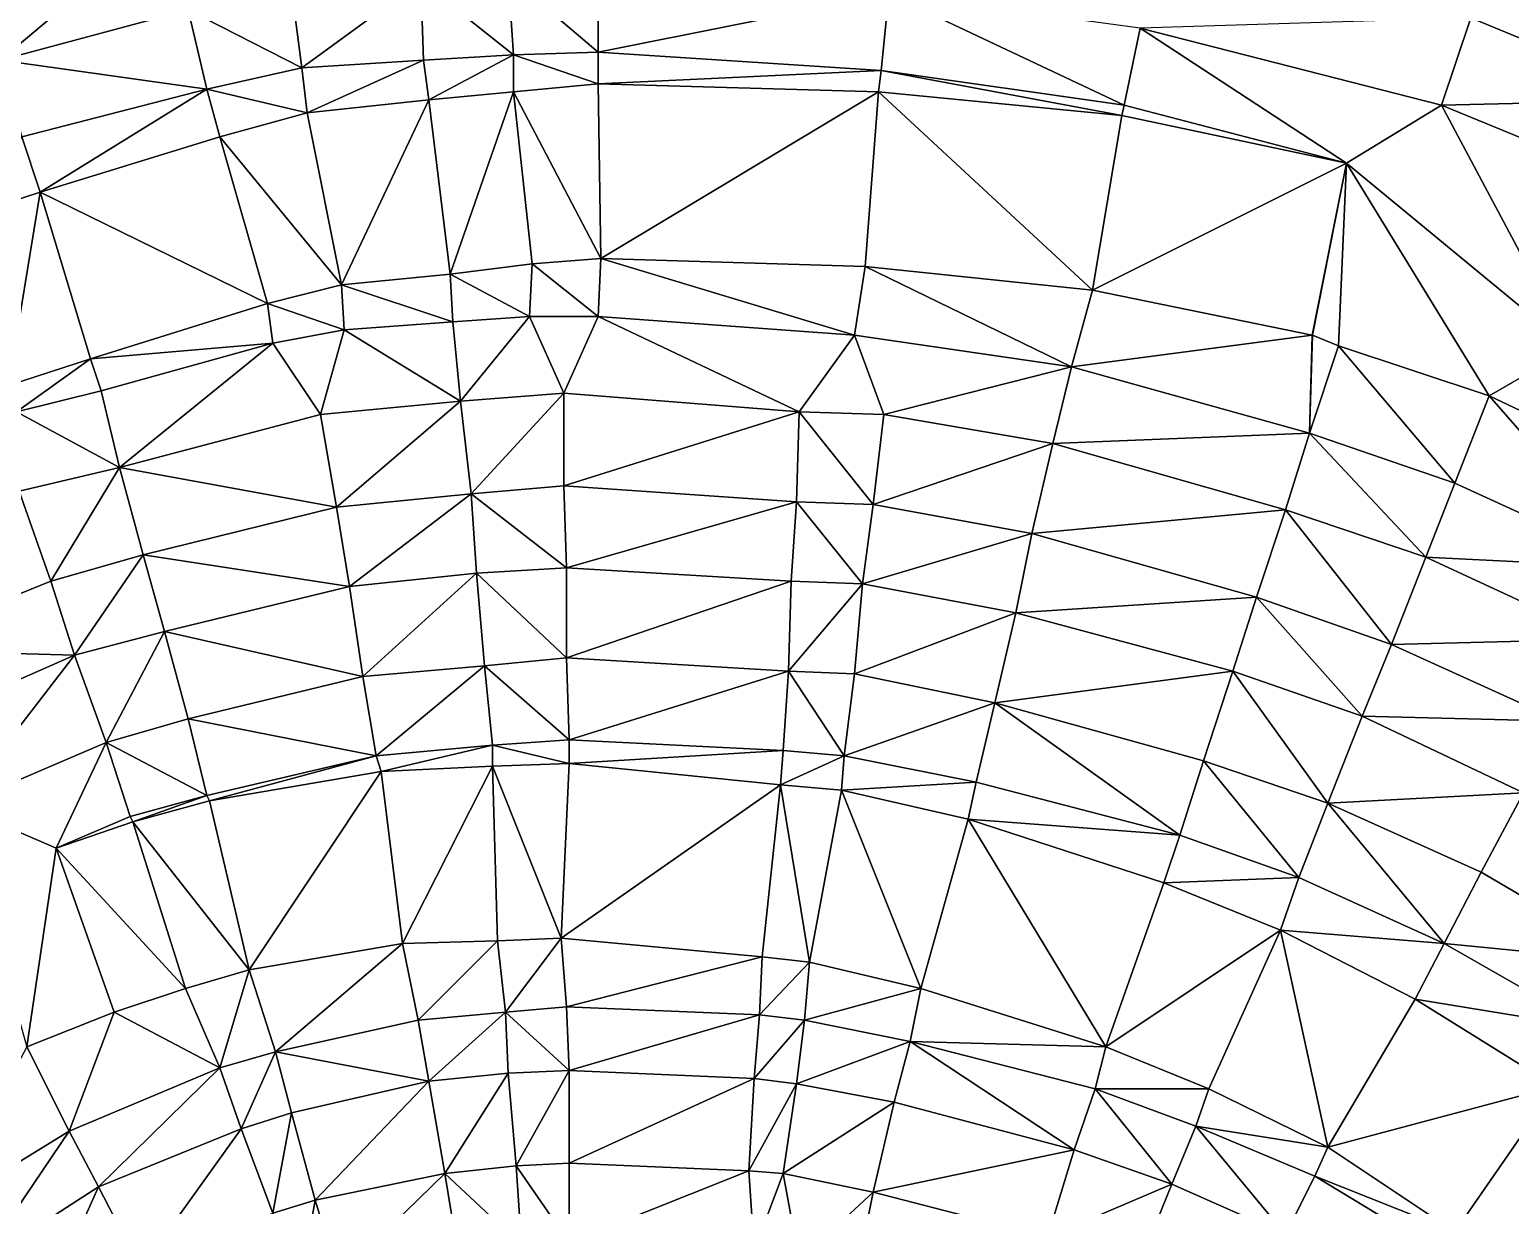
# Model space of a CAD drawing. Header units: millimetres. Extents: x 279405 to 280904, y 534349 to 535918.
# Drawn here: x 280071 to 280351, y 535338 to 535560.3 of the extents above; entities that cross this region are included whole.
import ezdxf

# ---------------------------------------------------------------- set-up
doc = ezdxf.new("R2010")
doc.units = ezdxf.units.MM
doc.layers.add('Карьер_конец_отработки', color=1, linetype='Continuous')

msp = doc.modelspace()

# ---------------------------------------------------------------- linework, layer by layer
at = {"layer": 'Карьер_конец_отработки', "color": 21, "true_color": 0xff914f}
for points in [[(280065.499989, 535554.500004, -110.000002), (280096.999989, 535581.000004, -80.000002), (280060.999989, 535571.000004, -80.000002), (280065.499989, 535554.500004, -110.000002)], [(280100.999989, 535564.000004, -110.000002), (280096.999989, 535581.000004, -80.000002), (280065.499989, 535554.500004, -110.000002), (280100.999989, 535564.000004, -110.000002)], [(280162.499989, 535555.500004, -110.000002), (280161.499989, 535570.500004, -110.000002), (280144.999989, 535569.500004, -110.000002), (280162.499989, 535555.500004, -110.000002)], [(280178.499989, 535556.000004, -110.000002), (280178.499989, 535571.500004, -110.000002), (280161.499989, 535570.500004, -110.000002), (280178.499989, 535556.000004, -110.000002)], [(280162.499989, 535555.500004, -110.000002), (280178.499989, 535556.000004, -110.000002), (280161.499989, 535570.500004, -110.000002), (280162.499989, 535555.500004, -110.000002)], [(280178.499989, 535556.000004, -110.000002), (280233.499989, 535567.000004, -110.000002), (280178.499989, 535571.500004, -110.000002), (280178.499989, 535556.000004, -110.000002)], [(280122.499989, 535553.000004, -110.000002), (280120.499989, 535568.000004, -110.000002), (280100.999989, 535564.000004, -110.000002), (280122.499989, 535553.000004, -110.000002)], [(280122.499989, 535553.000004, -110.000002), (280144.999989, 535569.500004, -110.000002), (280120.499989, 535568.000004, -110.000002), (280122.499989, 535553.000004, -110.000002)], [(280145.499989, 535554.500004, -110.000002), (280144.999989, 535569.500004, -110.000002), (280122.499989, 535553.000004, -110.000002), (280145.499989, 535554.500004, -110.000002)], [(280145.499989, 535554.500004, -110.000002), (280162.499989, 535555.500004, -110.000002), (280144.999989, 535569.500004, -110.000002), (280145.499989, 535554.500004, -110.000002)], [(280231.999989, 535552.500004, -110.000002), (280233.499989, 535567.000004, -110.000002), (280178.499989, 535556.000004, -110.000002), (280231.999989, 535552.500004, -110.000002)], [(280277.999989, 535546.000004, -110.000002), (280233.499989, 535567.000004, -110.000002), (280231.999989, 535552.500004, -110.000002), (280277.999989, 535546.000004, -110.000002)], [(280277.999989, 535546.000004, -110.000002), (280280.999989, 535560.500004, -110.000002), (280233.499989, 535567.000004, -110.000002), (280277.999989, 535546.000004, -110.000002)], [(280104.499989, 535549.000004, -110.000002), (280100.999989, 535564.000004, -110.000002), (280065.499989, 535554.500004, -110.000002), (280104.499989, 535549.000004, -110.000002)], [(280104.499989, 535549.000004, -110.000002), (280122.499989, 535553.000004, -110.000002), (280100.999989, 535564.000004, -110.000002), (280104.499989, 535549.000004, -110.000002)], [(280337.999989, 535546.000004, -110.000002), (280343.499989, 535562.500004, -80.000002), (280280.999989, 535560.500004, -110.000002), (280337.999989, 535546.000004, -110.000002)], [(280380.999989, 535547.000004, -80.000002), (280343.499989, 535562.500004, -80.000002), (280337.999989, 535546.000004, -110.000002), (280380.999989, 535547.000004, -80.000002)], [(280380.999989, 535547.000004, -80.000002), (280386.999989, 535561.000004, -80.000002), (280343.499989, 535562.500004, -80.000002), (280380.999989, 535547.000004, -80.000002)], [(280319.999989, 535535.000004, -110.000002), (280280.999989, 535560.500004, -110.000002), (280277.999989, 535546.000004, -110.000002), (280319.999989, 535535.000004, -110.000002)], [(280319.999989, 535535.000004, -110.000002), (280337.999989, 535546.000004, -110.000002), (280280.999989, 535560.500004, -110.000002), (280319.999989, 535535.000004, -110.000002)], [(280178.499989, 535550.000004, -121.319994), (280178.499989, 535556.000004, -110.000002), (280162.499989, 535555.500004, -110.000002), (280178.499989, 535550.000004, -121.319994)], [(280178.499989, 535550.000004, -121.319994), (280231.999989, 535552.500004, -110.000002), (280178.499989, 535556.000004, -110.000002), (280178.499989, 535550.000004, -121.319994)], [(280069.499989, 535540.000004, -110.000002), (280104.499989, 535549.000004, -110.000002), (280065.499989, 535554.500004, -110.000002), (280069.499989, 535540.000004, -110.000002)], [(280123.499989, 535544.500004, -125.410005), (280145.499989, 535554.500004, -110.000002), (280122.499989, 535553.000004, -110.000002), (280123.499989, 535544.500004, -125.410005)], [(280146.499989, 535547.000004, -123.640001), (280145.499989, 535554.500004, -110.000002), (280123.499989, 535544.500004, -125.410005), (280146.499989, 535547.000004, -123.640001)], [(280146.499989, 535547.000004, -123.640001), (280162.499989, 535555.500004, -110.000002), (280145.499989, 535554.500004, -110.000002), (280146.499989, 535547.000004, -123.640001)], [(280162.499989, 535548.500004, -122.399996), (280162.499989, 535555.500004, -110.000002), (280146.499989, 535547.000004, -123.640001), (280162.499989, 535548.500004, -122.399996)], [(280162.499989, 535548.500004, -122.399996), (280178.499989, 535550.000004, -121.319994), (280162.499989, 535555.500004, -110.000002), (280162.499989, 535548.500004, -122.399996)], [(280123.499989, 535544.500004, -125.410005), (280122.499989, 535553.000004, -110.000002), (280104.499989, 535549.000004, -110.000002), (280123.499989, 535544.500004, -125.410005)], [(280231.499989, 535548.500004, -117.140001), (280231.999989, 535552.500004, -110.000002), (280178.499989, 535550.000004, -121.319994), (280231.499989, 535548.500004, -117.140001)], [(280277.499989, 535544.000004, -113.630007), (280231.999989, 535552.500004, -110.000002), (280231.499989, 535548.500004, -117.140001), (280277.499989, 535544.000004, -113.630007)], [(280277.499989, 535544.000004, -113.630007), (280277.999989, 535546.000004, -110.000002), (280231.999989, 535552.500004, -110.000002), (280277.499989, 535544.000004, -113.630007)], [(280072.999989, 535529.500004, -129.470003), (280104.499989, 535549.000004, -110.000002), (280069.499989, 535540.000004, -110.000002), (280072.999989, 535529.500004, -129.470003)], [(280106.999989, 535540.000004, -126.569994), (280104.499989, 535549.000004, -110.000002), (280072.999989, 535529.500004, -129.470003), (280106.999989, 535540.000004, -126.569994)], [(280106.999989, 535540.000004, -126.569994), (280123.499989, 535544.500004, -125.410005), (280104.499989, 535549.000004, -110.000002), (280106.999989, 535540.000004, -126.569994)], [(280150.499989, 535514.000004, -123.640001), (280162.499989, 535548.500004, -122.399996), (280146.499989, 535547.000004, -123.640001), (280150.499989, 535514.000004, -123.640001)], [(280165.999989, 535516.000004, -122.399996), (280162.499989, 535548.500004, -122.399996), (280150.499989, 535514.000004, -123.640001), (280165.999989, 535516.000004, -122.399996)], [(280178.999989, 535517.000004, -121.319994), (280178.499989, 535550.000004, -121.319994), (280162.499989, 535548.500004, -122.399996), (280178.999989, 535517.000004, -121.319994)], [(280165.999989, 535516.000004, -122.399996), (280178.999989, 535517.000004, -121.319994), (280162.499989, 535548.500004, -122.399996), (280165.999989, 535516.000004, -122.399996)], [(280178.999989, 535517.000004, -121.319994), (280231.499989, 535548.500004, -117.140001), (280178.499989, 535550.000004, -121.319994), (280178.999989, 535517.000004, -121.319994)], [(280228.999989, 535515.500004, -117.140001), (280231.499989, 535548.500004, -117.140001), (280178.999989, 535517.000004, -121.319994), (280228.999989, 535515.500004, -117.140001)], [(280271.999989, 535511.000004, -113.630007), (280231.499989, 535548.500004, -117.140001), (280228.999989, 535515.500004, -117.140001), (280271.999989, 535511.000004, -113.630007)], [(280271.999989, 535511.000004, -113.630007), (280277.499989, 535544.000004, -113.630007), (280231.499989, 535548.500004, -117.140001), (280271.999989, 535511.000004, -113.630007)], [(280129.999989, 535512.000004, -125.410005), (280146.499989, 535547.000004, -123.640001), (280123.499989, 535544.500004, -125.410005), (280129.999989, 535512.000004, -125.410005)], [(280150.499989, 535514.000004, -123.640001), (280146.499989, 535547.000004, -123.640001), (280129.999989, 535512.000004, -125.410005), (280150.499989, 535514.000004, -123.640001)], [(280319.999989, 535535.000004, -110.000002), (280277.999989, 535546.000004, -110.000002), (280277.499989, 535544.000004, -113.630007), (280319.999989, 535535.000004, -110.000002)], [(280362.499989, 535500.000004, -110.000002), (280337.999989, 535546.000004, -110.000002), (280319.999989, 535535.000004, -110.000002), (280362.499989, 535500.000004, -110.000002)], [(280374.499989, 535531.000004, -110.000002), (280380.999989, 535547.000004, -80.000002), (280337.999989, 535546.000004, -110.000002), (280374.499989, 535531.000004, -110.000002)], [(280362.499989, 535500.000004, -110.000002), (280374.499989, 535531.000004, -110.000002), (280337.999989, 535546.000004, -110.000002), (280362.499989, 535500.000004, -110.000002)], [(280129.999989, 535512.000004, -125.410005), (280123.499989, 535544.500004, -125.410005), (280106.999989, 535540.000004, -126.569994), (280129.999989, 535512.000004, -125.410005)], [(280319.999989, 535535.000004, -110.000002), (280277.499989, 535544.000004, -113.630007), (280271.999989, 535511.000004, -113.630007), (280319.999989, 535535.000004, -110.000002)], [(280072.999989, 535529.500004, -129.470003), (280069.499989, 535540.000004, -110.000002), (280055.999989, 535524.000004, -130.899996), (280072.999989, 535529.500004, -129.470003)], [(280115.999989, 535508.500004, -126.569994), (280106.999989, 535540.000004, -126.569994), (280072.999989, 535529.500004, -129.470003), (280115.999989, 535508.500004, -126.569994)], [(280115.999989, 535508.500004, -126.569994), (280129.999989, 535512.000004, -125.410005), (280106.999989, 535540.000004, -126.569994), (280115.999989, 535508.500004, -126.569994)], [(280313.499989, 535502.500004, -110.000002), (280319.999989, 535535.000004, -110.000002), (280271.999989, 535511.000004, -113.630007), (280313.499989, 535502.500004, -110.000002)], [(280313.564259, 535502.474308, -110.000002), (280319.999989, 535535.000004, -110.000002), (280313.499989, 535502.500004, -110.000002), (280313.564259, 535502.474308, -110.000002)], [(280318.499989, 535500.500004, -110.000002), (280319.999989, 535535.000004, -110.000002), (280313.564259, 535502.474308, -110.000002), (280318.499989, 535500.500004, -110.000002)], [(280346.999989, 535491.000004, -110.000002), (280319.999989, 535535.000004, -110.000002), (280318.499989, 535500.500004, -110.000002), (280346.999989, 535491.000004, -110.000002)], [(280346.999989, 535491.000004, -110.000002), (280362.499989, 535500.000004, -110.000002), (280319.999989, 535535.000004, -110.000002), (280346.999989, 535491.000004, -110.000002)], [(280066.999989, 535493.000004, -130.899996), (280072.999989, 535529.500004, -129.470003), (280055.999989, 535524.000004, -130.899996), (280066.999989, 535493.000004, -130.899996)], [(280082.499989, 535498.000004, -129.470003), (280072.999989, 535529.500004, -129.470003), (280066.999989, 535493.000004, -130.899996), (280082.499989, 535498.000004, -129.470003)], [(280082.499989, 535498.000004, -129.470003), (280115.999989, 535508.500004, -126.569994), (280072.999989, 535529.500004, -129.470003), (280082.499989, 535498.000004, -129.470003)], [(280178.499989, 535506.000004, -140.000002), (280178.999989, 535517.000004, -121.319994), (280165.999989, 535516.000004, -122.399996), (280178.499989, 535506.000004, -140.000002)], [(280226.999989, 535502.500004, -140.000002), (280178.999989, 535517.000004, -121.319994), (280178.499989, 535506.000004, -140.000002), (280226.999989, 535502.500004, -140.000002)], [(280226.999989, 535502.500004, -140.000002), (280228.999989, 535515.500004, -117.140001), (280178.999989, 535517.000004, -121.319994), (280226.999989, 535502.500004, -140.000002)], [(280150.999989, 535505.000004, -140.000002), (280150.499989, 535514.000004, -123.640001), (280129.999989, 535512.000004, -125.410005), (280150.999989, 535505.000004, -140.000002)], [(280165.499989, 535506.000004, -140.000002), (280165.999989, 535516.000004, -122.399996), (280150.499989, 535514.000004, -123.640001), (280165.499989, 535506.000004, -140.000002)], [(280150.999989, 535505.000004, -140.000002), (280165.499989, 535506.000004, -140.000002), (280150.499989, 535514.000004, -123.640001), (280150.999989, 535505.000004, -140.000002)], [(280178.499989, 535506.000004, -140.000002), (280165.999989, 535516.000004, -122.399996), (280165.499989, 535506.000004, -140.000002), (280178.499989, 535506.000004, -140.000002)], [(280267.999989, 535496.500004, -140.000002), (280228.999989, 535515.500004, -117.140001), (280226.999989, 535502.500004, -140.000002), (280267.999989, 535496.500004, -140.000002)], [(280267.999989, 535496.500004, -140.000002), (280271.999989, 535511.000004, -113.630007), (280228.999989, 535515.500004, -117.140001), (280267.999989, 535496.500004, -140.000002)], [(280130.499989, 535503.500004, -140.000002), (280129.999989, 535512.000004, -125.410005), (280115.999989, 535508.500004, -126.569994), (280130.499989, 535503.500004, -140.000002)], [(280130.499989, 535503.500004, -140.000002), (280150.999989, 535505.000004, -140.000002), (280129.999989, 535512.000004, -125.410005), (280130.499989, 535503.500004, -140.000002)], [(280116.999989, 535501.000004, -140.000002), (280115.999989, 535508.500004, -126.569994), (280082.499989, 535498.000004, -129.470003), (280116.999989, 535501.000004, -140.000002)], [(280116.999989, 535501.000004, -140.000002), (280130.499989, 535503.500004, -140.000002), (280115.999989, 535508.500004, -126.569994), (280116.999989, 535501.000004, -140.000002)], [(280313.499989, 535502.500004, -110.000002), (280271.999989, 535511.000004, -113.630007), (280267.999989, 535496.500004, -140.000002), (280313.499989, 535502.500004, -110.000002)], [(280152.499989, 535490.000004, -140.000002), (280165.499989, 535506.000004, -140.000002), (280150.999989, 535505.000004, -140.000002), (280152.499989, 535490.000004, -140.000002)], [(280171.999989, 535491.500004, -140.000002), (280165.499989, 535506.000004, -140.000002), (280152.499989, 535490.000004, -140.000002), (280171.999989, 535491.500004, -140.000002)], [(280171.999989, 535491.500004, -140.000002), (280178.499989, 535506.000004, -140.000002), (280165.499989, 535506.000004, -140.000002), (280171.999989, 535491.500004, -140.000002)], [(280216.499989, 535488.000004, -140.000002), (280178.499989, 535506.000004, -140.000002), (280171.999989, 535491.500004, -140.000002), (280216.499989, 535488.000004, -140.000002)], [(280216.499989, 535488.000004, -140.000002), (280226.999989, 535502.500004, -140.000002), (280178.499989, 535506.000004, -140.000002), (280216.499989, 535488.000004, -140.000002)], [(280125.999989, 535487.500004, -140.000002), (280130.499989, 535503.500004, -140.000002), (280116.999989, 535501.000004, -140.000002), (280125.999989, 535487.500004, -140.000002)], [(280152.499989, 535490.000004, -140.000002), (280130.499989, 535503.500004, -140.000002), (280125.999989, 535487.500004, -140.000002), (280152.499989, 535490.000004, -140.000002)], [(280152.499989, 535490.000004, -140.000002), (280150.999989, 535505.000004, -140.000002), (280130.499989, 535503.500004, -140.000002), (280152.499989, 535490.000004, -140.000002)], [(280084.499989, 535492.000004, -140.000002), (280116.999989, 535501.000004, -140.000002), (280082.499989, 535498.000004, -129.470003), (280084.499989, 535492.000004, -140.000002)], [(280087.999989, 535477.500004, -140.000002), (280116.999989, 535501.000004, -140.000002), (280084.499989, 535492.000004, -140.000002), (280087.999989, 535477.500004, -140.000002)], [(280125.999989, 535487.500004, -140.000002), (280116.999989, 535501.000004, -140.000002), (280087.999989, 535477.500004, -140.000002), (280125.999989, 535487.500004, -140.000002)], [(280232.499989, 535487.500004, -140.000002), (280226.999989, 535502.500004, -140.000002), (280216.499989, 535488.000004, -140.000002), (280232.499989, 535487.500004, -140.000002)], [(280232.499989, 535487.500004, -140.000002), (280267.999989, 535496.500004, -140.000002), (280226.999989, 535502.500004, -140.000002), (280232.499989, 535487.500004, -140.000002)], [(280312.999989, 535484.000004, -140.000002), (280313.499989, 535502.500004, -110.000002), (280267.999989, 535496.500004, -140.000002), (280312.999989, 535484.000004, -140.000002)], [(280313.564259, 535502.474308, -110.000002), (280313.499989, 535502.500004, -110.000002), (280312.999989, 535484.000004, -140.000002), (280313.564259, 535502.474308, -110.000002)], [(280318.499989, 535500.500004, -110.000002), (280313.564259, 535502.474308, -110.000002), (280312.999989, 535484.000004, -140.000002), (280318.499989, 535500.500004, -110.000002)], [(280340.499989, 535474.500004, -140.000002), (280318.499989, 535500.500004, -110.000002), (280312.999989, 535484.000004, -140.000002), (280340.499989, 535474.500004, -140.000002)], [(280340.499989, 535474.500004, -140.000002), (280346.999989, 535491.000004, -110.000002), (280318.499989, 535500.500004, -110.000002), (280340.499989, 535474.500004, -140.000002)], [(280383.999989, 535473.500004, -110.000002), (280362.499989, 535500.000004, -110.000002), (280346.999989, 535491.000004, -110.000002), (280383.999989, 535473.500004, -110.000002)], [(280068.499989, 535488.000004, -140.000002), (280082.499989, 535498.000004, -129.470003), (280066.999989, 535493.000004, -130.899996), (280068.499989, 535488.000004, -140.000002)], [(280084.499989, 535492.000004, -140.000002), (280082.499989, 535498.000004, -129.470003), (280068.499989, 535488.000004, -140.000002), (280084.499989, 535492.000004, -140.000002)], [(280264.499989, 535482.000004, -140.000002), (280267.999989, 535496.500004, -140.000002), (280232.499989, 535487.500004, -140.000002), (280264.499989, 535482.000004, -140.000002)], [(280312.999989, 535484.000004, -140.000002), (280267.999989, 535496.500004, -140.000002), (280264.499989, 535482.000004, -140.000002), (280312.999989, 535484.000004, -140.000002)], [(280087.999989, 535477.500004, -140.000002), (280084.499989, 535492.000004, -140.000002), (280068.499989, 535488.000004, -140.000002), (280087.999989, 535477.500004, -140.000002)], [(280128.999989, 535470.000004, -169.999987), (280152.499989, 535490.000004, -140.000002), (280125.999989, 535487.500004, -140.000002), (280128.999989, 535470.000004, -169.999987)], [(280154.499989, 535472.500004, -169.999987), (280152.499989, 535490.000004, -140.000002), (280128.999989, 535470.000004, -169.999987), (280154.499989, 535472.500004, -169.999987)], [(280154.499989, 535472.500004, -169.999987), (280171.999989, 535491.500004, -140.000002), (280152.499989, 535490.000004, -140.000002), (280154.499989, 535472.500004, -169.999987)], [(280171.999989, 535474.000004, -169.999987), (280171.999989, 535491.500004, -140.000002), (280154.499989, 535472.500004, -169.999987), (280171.999989, 535474.000004, -169.999987)], [(280171.999989, 535474.000004, -169.999987), (280216.499989, 535488.000004, -140.000002), (280171.999989, 535491.500004, -140.000002), (280171.999989, 535474.000004, -169.999987)], [(280375.499989, 535458.500004, -140.000002), (280346.999989, 535491.000004, -110.000002), (280340.499989, 535474.500004, -140.000002), (280375.499989, 535458.500004, -140.000002)], [(280375.499989, 535458.500004, -140.000002), (280383.999989, 535473.500004, -110.000002), (280346.999989, 535491.000004, -110.000002), (280375.499989, 535458.500004, -140.000002)], [(280068.999989, 535473.000004, -140.000002), (280087.999989, 535477.500004, -140.000002), (280068.499989, 535488.000004, -140.000002), (280068.999989, 535473.000004, -140.000002)], [(280128.999989, 535470.000004, -169.999987), (280125.999989, 535487.500004, -140.000002), (280087.999989, 535477.500004, -140.000002), (280128.999989, 535470.000004, -169.999987)], [(280215.999989, 535471.000004, -169.999987), (280216.499989, 535488.000004, -140.000002), (280171.999989, 535474.000004, -169.999987), (280215.999989, 535471.000004, -169.999987)], [(280230.499989, 535470.500004, -169.999987), (280216.499989, 535488.000004, -140.000002), (280215.999989, 535471.000004, -169.999987), (280230.499989, 535470.500004, -169.999987)], [(280230.499989, 535470.500004, -169.999987), (280232.499989, 535487.500004, -140.000002), (280216.499989, 535488.000004, -140.000002), (280230.499989, 535470.500004, -169.999987)], [(280264.499989, 535482.000004, -140.000002), (280232.499989, 535487.500004, -140.000002), (280230.499989, 535470.500004, -169.999987), (280264.499989, 535482.000004, -140.000002)], [(280308.499989, 535469.500004, -140.000002), (280312.999989, 535484.000004, -140.000002), (280264.499989, 535482.000004, -140.000002), (280308.499989, 535469.500004, -140.000002)], [(280334.999989, 535460.500004, -140.000002), (280312.999989, 535484.000004, -140.000002), (280308.499989, 535469.500004, -140.000002), (280334.999989, 535460.500004, -140.000002)], [(280334.999989, 535460.500004, -140.000002), (280340.499989, 535474.500004, -140.000002), (280312.999989, 535484.000004, -140.000002), (280334.999989, 535460.500004, -140.000002)], [(280260.499989, 535465.000004, -169.999987), (280264.499989, 535482.000004, -140.000002), (280230.499989, 535470.500004, -169.999987), (280260.499989, 535465.000004, -169.999987)], [(280308.499989, 535469.500004, -140.000002), (280264.499989, 535482.000004, -140.000002), (280260.499989, 535465.000004, -169.999987), (280308.499989, 535469.500004, -140.000002)], [(280074.999989, 535456.000004, -169.999987), (280087.999989, 535477.500004, -140.000002), (280068.999989, 535473.000004, -140.000002), (280074.999989, 535456.000004, -169.999987)], [(280092.499989, 535461.000004, -169.999987), (280087.999989, 535477.500004, -140.000002), (280074.999989, 535456.000004, -169.999987), (280092.499989, 535461.000004, -169.999987)], [(280092.499989, 535461.000004, -169.999987), (280128.999989, 535470.000004, -169.999987), (280087.999989, 535477.500004, -140.000002), (280092.499989, 535461.000004, -169.999987)], [(280074.999989, 535456.000004, -169.999987), (280068.999989, 535473.000004, -140.000002), (280042.999989, 535443.000004, -169.999987), (280074.999989, 535456.000004, -169.999987)], [(280131.499989, 535455.000004, -169.999987), (280154.499989, 535472.500004, -169.999987), (280128.999989, 535470.000004, -169.999987), (280131.499989, 535455.000004, -169.999987)], [(280155.499989, 535457.500004, -169.999987), (280154.499989, 535472.500004, -169.999987), (280131.499989, 535455.000004, -169.999987), (280155.499989, 535457.500004, -169.999987)], [(280172.499989, 535458.500004, -169.999987), (280171.999989, 535474.000004, -169.999987), (280154.499989, 535472.500004, -169.999987), (280172.499989, 535458.500004, -169.999987)], [(280155.499989, 535457.500004, -169.999987), (280172.499989, 535458.500004, -169.999987), (280154.499989, 535472.500004, -169.999987), (280155.499989, 535457.500004, -169.999987)], [(280172.499989, 535458.500004, -169.999987), (280215.999989, 535471.000004, -169.999987), (280171.999989, 535474.000004, -169.999987), (280172.499989, 535458.500004, -169.999987)], [(280375.499989, 535458.500004, -140.000002), (280340.499989, 535474.500004, -140.000002), (280334.999989, 535460.500004, -140.000002), (280375.499989, 535458.500004, -140.000002)], [(280131.499989, 535455.000004, -169.999987), (280128.999989, 535470.000004, -169.999987), (280092.499989, 535461.000004, -169.999987), (280131.499989, 535455.000004, -169.999987)], [(280214.999989, 535456.000004, -169.999987), (280215.999989, 535471.000004, -169.999987), (280172.499989, 535458.500004, -169.999987), (280214.999989, 535456.000004, -169.999987)], [(280228.499989, 535455.500004, -169.999987), (280215.999989, 535471.000004, -169.999987), (280214.999989, 535456.000004, -169.999987), (280228.499989, 535455.500004, -169.999987)], [(280228.499989, 535455.500004, -169.999987), (280230.499989, 535470.500004, -169.999987), (280215.999989, 535471.000004, -169.999987), (280228.499989, 535455.500004, -169.999987)], [(280260.499989, 535465.000004, -169.999987), (280230.499989, 535470.500004, -169.999987), (280228.499989, 535455.500004, -169.999987), (280260.499989, 535465.000004, -169.999987)], [(280302.999989, 535453.000004, -169.999987), (280308.499989, 535469.500004, -140.000002), (280260.499989, 535465.000004, -169.999987), (280302.999989, 535453.000004, -169.999987)], [(280328.499989, 535444.000004, -169.999987), (280308.499989, 535469.500004, -140.000002), (280302.999989, 535453.000004, -169.999987), (280328.499989, 535444.000004, -169.999987)], [(280328.499989, 535444.000004, -169.999987), (280334.999989, 535460.500004, -140.000002), (280308.499989, 535469.500004, -140.000002), (280328.499989, 535444.000004, -169.999987)], [(280257.499989, 535450.000004, -169.999987), (280260.499989, 535465.000004, -169.999987), (280228.499989, 535455.500004, -169.999987), (280257.499989, 535450.000004, -169.999987)], [(280302.999989, 535453.000004, -169.999987), (280260.499989, 535465.000004, -169.999987), (280257.499989, 535450.000004, -169.999987), (280302.999989, 535453.000004, -169.999987)], [(280079.499989, 535442.000004, -169.999987), (280092.499989, 535461.000004, -169.999987), (280074.999989, 535456.000004, -169.999987), (280079.499989, 535442.000004, -169.999987)], [(280096.499989, 535446.500004, -169.999987), (280092.499989, 535461.000004, -169.999987), (280079.499989, 535442.000004, -169.999987), (280096.499989, 535446.500004, -169.999987)], [(280096.499989, 535446.500004, -169.999987), (280131.499989, 535455.000004, -169.999987), (280092.499989, 535461.000004, -169.999987), (280096.499989, 535446.500004, -169.999987)], [(280172.499989, 535441.500004, -199.999987), (280172.499989, 535458.500004, -169.999987), (280155.499989, 535457.500004, -169.999987), (280172.499989, 535441.500004, -199.999987)], [(280172.499989, 535441.500004, -199.999987), (280214.999989, 535456.000004, -169.999987), (280172.499989, 535458.500004, -169.999987), (280172.499989, 535441.500004, -199.999987)], [(280368.499989, 535445.000004, -140.000002), (280334.999989, 535460.500004, -140.000002), (280328.499989, 535444.000004, -169.999987), (280368.499989, 535445.000004, -140.000002)], [(280368.499989, 535445.000004, -140.000002), (280375.499989, 535458.500004, -140.000002), (280334.999989, 535460.500004, -140.000002), (280368.499989, 535445.000004, -140.000002)], [(280079.499989, 535442.000004, -169.999987), (280074.999989, 535456.000004, -169.999987), (280042.999989, 535443.000004, -169.999987), (280079.499989, 535442.000004, -169.999987)], [(280133.999989, 535438.000004, -199.999987), (280155.499989, 535457.500004, -169.999987), (280131.499989, 535455.000004, -169.999987), (280133.999989, 535438.000004, -199.999987)], [(280156.999989, 535440.000004, -199.999987), (280155.499989, 535457.500004, -169.999987), (280133.999989, 535438.000004, -199.999987), (280156.999989, 535440.000004, -199.999987)], [(280156.999989, 535440.000004, -199.999987), (280172.499989, 535441.500004, -199.999987), (280155.499989, 535457.500004, -169.999987), (280156.999989, 535440.000004, -199.999987)], [(280214.499989, 535439.000004, -199.999987), (280214.999989, 535456.000004, -169.999987), (280172.499989, 535441.500004, -199.999987), (280214.499989, 535439.000004, -199.999987)], [(280228.499989, 535455.500004, -169.999987), (280214.999989, 535456.000004, -169.999987), (280214.499989, 535439.000004, -199.999987), (280228.499989, 535455.500004, -169.999987)], [(280226.999989, 535438.500004, -199.999987), (280228.499989, 535455.500004, -169.999987), (280214.499989, 535439.000004, -199.999987), (280226.999989, 535438.500004, -199.999987)], [(280257.499989, 535450.000004, -169.999987), (280228.499989, 535455.500004, -169.999987), (280226.999989, 535438.500004, -199.999987), (280257.499989, 535450.000004, -169.999987)], [(280133.999989, 535438.000004, -199.999987), (280131.499989, 535455.000004, -169.999987), (280096.499989, 535446.500004, -169.999987), (280133.999989, 535438.000004, -199.999987)], [(280298.499989, 535439.000004, -169.999987), (280302.999989, 535453.000004, -169.999987), (280257.499989, 535450.000004, -169.999987), (280298.499989, 535439.000004, -169.999987)], [(280322.999989, 535430.500004, -169.999987), (280302.999989, 535453.000004, -169.999987), (280298.499989, 535439.000004, -169.999987), (280322.999989, 535430.500004, -169.999987)], [(280322.999989, 535430.500004, -169.999987), (280328.499989, 535444.000004, -169.999987), (280302.999989, 535453.000004, -169.999987), (280322.999989, 535430.500004, -169.999987)], [(280253.499989, 535433.000004, -199.999987), (280257.499989, 535450.000004, -169.999987), (280226.999989, 535438.500004, -199.999987), (280253.499989, 535433.000004, -199.999987)], [(280298.499989, 535439.000004, -169.999987), (280257.499989, 535450.000004, -169.999987), (280253.499989, 535433.000004, -199.999987), (280298.499989, 535439.000004, -169.999987)], [(280085.499989, 535425.500004, -199.999987), (280096.499989, 535446.500004, -169.999987), (280079.499989, 535442.000004, -169.999987), (280085.499989, 535425.500004, -199.999987)], [(280100.999989, 535430.000004, -199.999987), (280096.499989, 535446.500004, -169.999987), (280085.499989, 535425.500004, -199.999987), (280100.999989, 535430.000004, -199.999987)], [(280100.999989, 535430.000004, -199.999987), (280133.999989, 535438.000004, -199.999987), (280096.499989, 535446.500004, -169.999987), (280100.999989, 535430.000004, -199.999987)], [(280360.499989, 535429.500004, -169.999987), (280328.499989, 535444.000004, -169.999987), (280322.999989, 535430.500004, -169.999987), (280360.499989, 535429.500004, -169.999987)], [(280360.499989, 535429.500004, -169.999987), (280368.499989, 535445.000004, -140.000002), (280328.499989, 535444.000004, -169.999987), (280360.499989, 535429.500004, -169.999987)], [(280049.999989, 535429.000004, -169.999987), (280079.499989, 535442.000004, -169.999987), (280042.999989, 535443.000004, -169.999987), (280049.999989, 535429.000004, -169.999987)], [(280057.499989, 535413.500004, -199.999987), (280079.499989, 535442.000004, -169.999987), (280049.999989, 535429.000004, -169.999987), (280057.499989, 535413.500004, -199.999987)], [(280085.499989, 535425.500004, -199.999987), (280079.499989, 535442.000004, -169.999987), (280057.499989, 535413.500004, -199.999987), (280085.499989, 535425.500004, -199.999987)], [(280172.999989, 535426.000004, -199.999987), (280172.499989, 535441.500004, -199.999987), (280156.999989, 535440.000004, -199.999987), (280172.999989, 535426.000004, -199.999987)], [(280172.999989, 535426.000004, -199.999987), (280214.499989, 535439.000004, -199.999987), (280172.499989, 535441.500004, -199.999987), (280172.999989, 535426.000004, -199.999987)], [(280136.499989, 535423.000004, -199.999987), (280156.999989, 535440.000004, -199.999987), (280133.999989, 535438.000004, -199.999987), (280136.499989, 535423.000004, -199.999987)], [(280158.499989, 535425.000004, -199.999987), (280156.999989, 535440.000004, -199.999987), (280136.499989, 535423.000004, -199.999987), (280158.499989, 535425.000004, -199.999987)], [(280158.499989, 535425.000004, -199.999987), (280172.999989, 535426.000004, -199.999987), (280156.999989, 535440.000004, -199.999987), (280158.499989, 535425.000004, -199.999987)], [(280213.499989, 535424.000004, -199.999987), (280214.499989, 535439.000004, -199.999987), (280172.999989, 535426.000004, -199.999987), (280213.499989, 535424.000004, -199.999987)], [(280224.999989, 535423.000004, -199.999987), (280214.499989, 535439.000004, -199.999987), (280213.499989, 535424.000004, -199.999987), (280224.999989, 535423.000004, -199.999987)], [(280224.999989, 535423.000004, -199.999987), (280226.999989, 535438.500004, -199.999987), (280214.499989, 535439.000004, -199.999987), (280224.999989, 535423.000004, -199.999987)], [(280253.499989, 535433.000004, -199.999987), (280226.999989, 535438.500004, -199.999987), (280224.999989, 535423.000004, -199.999987), (280253.499989, 535433.000004, -199.999987)], [(280292.999989, 535422.000004, -199.999987), (280298.499989, 535439.000004, -169.999987), (280253.499989, 535433.000004, -199.999987), (280292.999989, 535422.000004, -199.999987)], [(280316.499989, 535414.000004, -199.999987), (280298.499989, 535439.000004, -169.999987), (280292.999989, 535422.000004, -199.999987), (280316.499989, 535414.000004, -199.999987)], [(280316.499989, 535414.000004, -199.999987), (280322.999989, 535430.500004, -169.999987), (280298.499989, 535439.000004, -169.999987), (280316.499989, 535414.000004, -199.999987)], [(280136.499989, 535423.000004, -199.999987), (280133.999989, 535438.000004, -199.999987), (280100.999989, 535430.000004, -199.999987), (280136.499989, 535423.000004, -199.999987)], [(280249.999989, 535418.000004, -199.999987), (280253.499989, 535433.000004, -199.999987), (280224.999989, 535423.000004, -199.999987), (280249.999989, 535418.000004, -199.999987)], [(280288.499989, 535408.000004, -199.999987), (280253.499989, 535433.000004, -199.999987), (280249.999989, 535418.000004, -199.999987), (280288.499989, 535408.000004, -199.999987)], [(280288.499989, 535408.000004, -199.999987), (280292.999989, 535422.000004, -199.999987), (280253.499989, 535433.000004, -199.999987), (280288.499989, 535408.000004, -199.999987)], [(280104.499989, 535415.500004, -199.999987), (280100.999989, 535430.000004, -199.999987), (280085.499989, 535425.500004, -199.999987), (280104.499989, 535415.500004, -199.999987)], [(280104.499989, 535415.500004, -199.999987), (280136.499989, 535423.000004, -199.999987), (280100.999989, 535430.000004, -199.999987), (280104.499989, 535415.500004, -199.999987)], [(280353.499989, 535416.000004, -169.999987), (280322.999989, 535430.500004, -169.999987), (280316.499989, 535414.000004, -199.999987), (280353.499989, 535416.000004, -169.999987)], [(280353.499989, 535416.000004, -169.999987), (280360.499989, 535429.500004, -169.999987), (280322.999989, 535430.500004, -169.999987), (280353.499989, 535416.000004, -169.999987)], [(280075.999989, 535405.500004, -199.999987), (280085.499989, 535425.500004, -199.999987), (280057.499989, 535413.500004, -199.999987), (280075.999989, 535405.500004, -199.999987)], [(280089.999989, 535411.500004, -199.999987), (280085.499989, 535425.500004, -199.999987), (280075.999989, 535405.500004, -199.999987), (280089.999989, 535411.500004, -199.999987)], [(280089.999989, 535411.500004, -199.999987), (280104.499989, 535415.500004, -199.999987), (280085.499989, 535425.500004, -199.999987), (280089.999989, 535411.500004, -199.999987)], [(280137.499989, 535420.000004, -204.629991), (280158.499989, 535425.000004, -199.999987), (280136.499989, 535423.000004, -199.999987), (280137.499989, 535420.000004, -204.629991)], [(280158.499989, 535421.000004, -206.069994), (280158.499989, 535425.000004, -199.999987), (280137.499989, 535420.000004, -204.629991), (280158.499989, 535421.000004, -206.069994)], [(280172.999989, 535421.500004, -207.110002), (280172.999989, 535426.000004, -199.999987), (280158.499989, 535425.000004, -199.999987), (280172.999989, 535421.500004, -207.110002)], [(280158.499989, 535421.000004, -206.069994), (280172.999989, 535421.500004, -207.110002), (280158.499989, 535425.000004, -199.999987), (280158.499989, 535421.000004, -206.069994)], [(280172.999989, 535421.500004, -207.110002), (280213.499989, 535424.000004, -199.999987), (280172.999989, 535426.000004, -199.999987), (280172.999989, 535421.500004, -207.110002)], [(280104.999989, 535414.500004, -202.189989), (280136.499989, 535423.000004, -199.999987), (280104.499989, 535415.500004, -199.999987), (280104.999989, 535414.500004, -202.189989)], [(280137.499989, 535420.000004, -204.629991), (280136.499989, 535423.000004, -199.999987), (280104.999989, 535414.500004, -202.189989), (280137.499989, 535420.000004, -204.629991)], [(280212.999989, 535417.500004, -210.300005), (280213.499989, 535424.000004, -199.999987), (280172.999989, 535421.500004, -207.110002), (280212.999989, 535417.500004, -210.300005)], [(280224.999989, 535423.000004, -199.999987), (280213.499989, 535424.000004, -199.999987), (280212.999989, 535417.500004, -210.300005), (280224.999989, 535423.000004, -199.999987)], [(280224.499989, 535416.500004, -211.069994), (280224.999989, 535423.000004, -199.999987), (280212.999989, 535417.500004, -210.300005), (280224.499989, 535416.500004, -211.069994)], [(280249.999989, 535418.000004, -199.999987), (280224.999989, 535423.000004, -199.999987), (280224.499989, 535416.500004, -211.069994), (280249.999989, 535418.000004, -199.999987)], [(280310.999989, 535400.000004, -199.999987), (280292.999989, 535422.000004, -199.999987), (280288.499989, 535408.000004, -199.999987), (280310.999989, 535400.000004, -199.999987)], [(280310.999989, 535400.000004, -199.999987), (280316.499989, 535414.000004, -199.999987), (280292.999989, 535422.000004, -199.999987), (280310.999989, 535400.000004, -199.999987)], [(280112.499989, 535382.500004, -202.189989), (280137.499989, 535420.000004, -204.629991), (280104.999989, 535414.500004, -202.189989), (280112.499989, 535382.500004, -202.189989)], [(280141.499989, 535387.500004, -204.629991), (280137.499989, 535420.000004, -204.629991), (280112.499989, 535382.500004, -202.189989), (280141.499989, 535387.500004, -204.629991)], [(280141.499989, 535387.500004, -204.629991), (280158.499989, 535421.000004, -206.069994), (280137.499989, 535420.000004, -204.629991), (280141.499989, 535387.500004, -204.629991)], [(280159.499989, 535388.000004, -206.069994), (280158.499989, 535421.000004, -206.069994), (280141.499989, 535387.500004, -204.629991), (280159.499989, 535388.000004, -206.069994)], [(280171.499989, 535388.500004, -207.110002), (280172.999989, 535421.500004, -207.110002), (280158.499989, 535421.000004, -206.069994), (280171.499989, 535388.500004, -207.110002)], [(280159.499989, 535388.000004, -206.069994), (280171.499989, 535388.500004, -207.110002), (280158.499989, 535421.000004, -206.069994), (280159.499989, 535388.000004, -206.069994)], [(280212.999989, 535417.500004, -210.300005), (280172.999989, 535421.500004, -207.110002), (280171.499989, 535388.500004, -207.110002), (280212.999989, 535417.500004, -210.300005)], [(280209.499989, 535385.000004, -210.300005), (280212.999989, 535417.500004, -210.300005), (280171.499989, 535388.500004, -207.110002), (280209.499989, 535385.000004, -210.300005)], [(280218.499989, 535384.000004, -211.069994), (280212.999989, 535417.500004, -210.300005), (280209.499989, 535385.000004, -210.300005), (280218.499989, 535384.000004, -211.069994)], [(280218.499989, 535384.000004, -211.069994), (280224.499989, 535416.500004, -211.069994), (280212.999989, 535417.500004, -210.300005), (280218.499989, 535384.000004, -211.069994)], [(280239.499989, 535379.000004, -212.840013), (280224.499989, 535416.500004, -211.069994), (280218.499989, 535384.000004, -211.069994), (280239.499989, 535379.000004, -212.840013)], [(280248.499989, 535411.000004, -212.840013), (280249.999989, 535418.000004, -199.999987), (280224.499989, 535416.500004, -211.069994), (280248.499989, 535411.000004, -212.840013)], [(280239.499989, 535379.000004, -212.840013), (280248.499989, 535411.000004, -212.840013), (280224.499989, 535416.500004, -211.069994), (280239.499989, 535379.000004, -212.840013)], [(280288.499989, 535408.000004, -199.999987), (280249.999989, 535418.000004, -199.999987), (280248.499989, 535411.000004, -212.840013), (280288.499989, 535408.000004, -199.999987)], [(280345.499989, 535401.000004, -199.999987), (280353.499989, 535416.000004, -169.999987), (280316.499989, 535414.000004, -199.999987), (280345.499989, 535401.000004, -199.999987)], [(280374.499989, 535384.000004, -199.999987), (280353.499989, 535416.000004, -169.999987), (280345.499989, 535401.000004, -199.999987), (280374.499989, 535384.000004, -199.999987)], [(280070.499989, 535368.000004, -199.999987), (280075.999989, 535405.500004, -199.999987), (280057.499989, 535413.500004, -199.999987), (280070.499989, 535368.000004, -199.999987)], [(280090.499989, 535410.500004, -201.210009), (280104.499989, 535415.500004, -199.999987), (280089.999989, 535411.500004, -199.999987), (280090.499989, 535410.500004, -201.210009)], [(280104.999989, 535414.500004, -202.189989), (280104.499989, 535415.500004, -199.999987), (280090.499989, 535410.500004, -201.210009), (280104.999989, 535414.500004, -202.189989)], [(280112.499989, 535382.500004, -202.189989), (280104.999989, 535414.500004, -202.189989), (280090.499989, 535410.500004, -201.210009), (280112.499989, 535382.500004, -202.189989)], [(280338.499989, 535387.500004, -199.999987), (280316.499989, 535414.000004, -199.999987), (280310.999989, 535400.000004, -199.999987), (280338.499989, 535387.500004, -199.999987)], [(280338.499989, 535387.500004, -199.999987), (280345.499989, 535401.000004, -199.999987), (280316.499989, 535414.000004, -199.999987), (280338.499989, 535387.500004, -199.999987)], [(280090.499989, 535410.500004, -201.210009), (280089.999989, 535411.500004, -199.999987), (280075.999989, 535405.500004, -199.999987), (280090.499989, 535410.500004, -201.210009)], [(280100.499989, 535379.000004, -201.210009), (280090.499989, 535410.500004, -201.210009), (280075.999989, 535405.500004, -199.999987), (280100.499989, 535379.000004, -201.210009)], [(280100.499989, 535379.000004, -201.210009), (280112.499989, 535382.500004, -202.189989), (280090.499989, 535410.500004, -201.210009), (280100.499989, 535379.000004, -201.210009)], [(280274.499989, 535368.000004, -215.999987), (280248.499989, 535411.000004, -212.840013), (280239.499989, 535379.000004, -212.840013), (280274.499989, 535368.000004, -215.999987)], [(280274.499989, 535368.000004, -215.999987), (280285.499989, 535399.000004, -215.999987), (280248.499989, 535411.000004, -212.840013), (280274.499989, 535368.000004, -215.999987)], [(280285.499989, 535399.000004, -215.999987), (280288.499989, 535408.000004, -199.999987), (280248.499989, 535411.000004, -212.840013), (280285.499989, 535399.000004, -215.999987)], [(280310.999989, 535400.000004, -199.999987), (280288.499989, 535408.000004, -199.999987), (280285.499989, 535399.000004, -215.999987), (280310.999989, 535400.000004, -199.999987)], [(280086.999989, 535374.500004, -199.999987), (280075.999989, 535405.500004, -199.999987), (280070.499989, 535368.000004, -199.999987), (280086.999989, 535374.500004, -199.999987)], [(280086.999989, 535374.500004, -199.999987), (280100.499989, 535379.000004, -201.210009), (280075.999989, 535405.500004, -199.999987), (280086.999989, 535374.500004, -199.999987)], [(280307.499989, 535390.000004, -217.810015), (280310.999989, 535400.000004, -199.999987), (280285.499989, 535399.000004, -215.999987), (280307.499989, 535390.000004, -217.810015)], [(280338.499989, 535387.500004, -199.999987), (280310.999989, 535400.000004, -199.999987), (280307.499989, 535390.000004, -217.810015), (280338.499989, 535387.500004, -199.999987)], [(280374.499989, 535384.000004, -199.999987), (280345.499989, 535401.000004, -199.999987), (280338.499989, 535387.500004, -199.999987), (280374.499989, 535384.000004, -199.999987)], [(280307.499989, 535390.000004, -217.810015), (280285.499989, 535399.000004, -215.999987), (280274.499989, 535368.000004, -215.999987), (280307.499989, 535390.000004, -217.810015)], [(280144.499989, 535373.000004, -229.999987), (280159.499989, 535388.000004, -206.069994), (280141.499989, 535387.500004, -204.629991), (280144.499989, 535373.000004, -229.999987)], [(280160.999989, 535374.500004, -229.999987), (280159.499989, 535388.000004, -206.069994), (280144.499989, 535373.000004, -229.999987), (280160.999989, 535374.500004, -229.999987)], [(280160.999989, 535374.500004, -229.999987), (280171.499989, 535388.500004, -207.110002), (280159.499989, 535388.000004, -206.069994), (280160.999989, 535374.500004, -229.999987)], [(280172.499989, 535375.500004, -229.999987), (280171.499989, 535388.500004, -207.110002), (280160.999989, 535374.500004, -229.999987), (280172.499989, 535375.500004, -229.999987)], [(280172.499989, 535375.500004, -229.999987), (280209.499989, 535385.000004, -210.300005), (280171.499989, 535388.500004, -207.110002), (280172.499989, 535375.500004, -229.999987)], [(280293.999989, 535360.000004, -217.810015), (280307.499989, 535390.000004, -217.810015), (280274.499989, 535368.000004, -215.999987), (280293.999989, 535360.000004, -217.810015)], [(280316.499989, 535349.000004, -219.969988), (280307.499989, 535390.000004, -217.810015), (280293.999989, 535360.000004, -217.810015), (280316.499989, 535349.000004, -219.969988)], [(280316.499989, 535349.000004, -219.969988), (280332.999989, 535377.000004, -219.969988), (280307.499989, 535390.000004, -217.810015), (280316.499989, 535349.000004, -219.969988)], [(280332.999989, 535377.000004, -219.969988), (280338.499989, 535387.500004, -199.999987), (280307.499989, 535390.000004, -217.810015), (280332.999989, 535377.000004, -219.969988)], [(280117.499989, 535367.000004, -229.999987), (280141.499989, 535387.500004, -204.629991), (280112.499989, 535382.500004, -202.189989), (280117.499989, 535367.000004, -229.999987)], [(280144.499989, 535373.000004, -229.999987), (280141.499989, 535387.500004, -204.629991), (280117.499989, 535367.000004, -229.999987), (280144.499989, 535373.000004, -229.999987)], [(280366.499989, 535371.500004, -199.999987), (280338.499989, 535387.500004, -199.999987), (280332.999989, 535377.000004, -219.969988), (280366.499989, 535371.500004, -199.999987)], [(280366.499989, 535371.500004, -199.999987), (280374.499989, 535384.000004, -199.999987), (280338.499989, 535387.500004, -199.999987), (280366.499989, 535371.500004, -199.999987)], [(280106.999989, 535364.000004, -229.999987), (280112.499989, 535382.500004, -202.189989), (280100.499989, 535379.000004, -201.210009), (280106.999989, 535364.000004, -229.999987)], [(280117.499989, 535367.000004, -229.999987), (280112.499989, 535382.500004, -202.189989), (280106.999989, 535364.000004, -229.999987), (280117.499989, 535367.000004, -229.999987)], [(280208.999989, 535374.000004, -229.999987), (280209.499989, 535385.000004, -210.300005), (280172.499989, 535375.500004, -229.999987), (280208.999989, 535374.000004, -229.999987)], [(280218.499989, 535384.000004, -211.069994), (280209.499989, 535385.000004, -210.300005), (280208.999989, 535374.000004, -229.999987), (280218.499989, 535384.000004, -211.069994)], [(280217.499989, 535373.000004, -229.999987), (280218.499989, 535384.000004, -211.069994), (280208.999989, 535374.000004, -229.999987), (280217.499989, 535373.000004, -229.999987)], [(280239.499989, 535379.000004, -212.840013), (280218.499989, 535384.000004, -211.069994), (280217.499989, 535373.000004, -229.999987), (280239.499989, 535379.000004, -212.840013)], [(280106.999989, 535364.000004, -229.999987), (280100.499989, 535379.000004, -201.210009), (280086.999989, 535374.500004, -199.999987), (280106.999989, 535364.000004, -229.999987)], [(280237.499989, 535369.000004, -229.999987), (280239.499989, 535379.000004, -212.840013), (280217.499989, 535373.000004, -229.999987), (280237.499989, 535369.000004, -229.999987)], [(280274.499989, 535368.000004, -215.999987), (280239.499989, 535379.000004, -212.840013), (280237.499989, 535369.000004, -229.999987), (280274.499989, 535368.000004, -215.999987)], [(280359.499989, 535360.500004, -222.400011), (280332.999989, 535377.000004, -219.969988), (280316.499989, 535349.000004, -219.969988), (280359.499989, 535360.500004, -222.400011)], [(280359.499989, 535360.500004, -222.400011), (280366.499989, 535371.500004, -199.999987), (280332.999989, 535377.000004, -219.969988), (280359.499989, 535360.500004, -222.400011)], [(280078.499989, 535352.000004, -229.999987), (280086.999989, 535374.500004, -199.999987), (280070.499989, 535368.000004, -199.999987), (280078.499989, 535352.000004, -229.999987)], [(280106.999989, 535364.000004, -229.999987), (280086.999989, 535374.500004, -199.999987), (280078.499989, 535352.000004, -229.999987), (280106.999989, 535364.000004, -229.999987)], [(280146.499989, 535361.500004, -229.999987), (280160.999989, 535374.500004, -229.999987), (280144.499989, 535373.000004, -229.999987), (280146.499989, 535361.500004, -229.999987)], [(280161.499989, 535363.000004, -229.999987), (280160.999989, 535374.500004, -229.999987), (280146.499989, 535361.500004, -229.999987), (280161.499989, 535363.000004, -229.999987)], [(280172.999989, 535363.500004, -229.999987), (280172.499989, 535375.500004, -229.999987), (280160.999989, 535374.500004, -229.999987), (280172.999989, 535363.500004, -229.999987)], [(280161.499989, 535363.000004, -229.999987), (280172.999989, 535363.500004, -229.999987), (280160.999989, 535374.500004, -229.999987), (280161.499989, 535363.000004, -229.999987)], [(280172.999989, 535363.500004, -229.999987), (280208.999989, 535374.000004, -229.999987), (280172.499989, 535375.500004, -229.999987), (280172.999989, 535363.500004, -229.999987)], [(280207.999989, 535362.000004, -229.999987), (280208.999989, 535374.000004, -229.999987), (280172.999989, 535363.500004, -229.999987), (280207.999989, 535362.000004, -229.999987)], [(280217.499989, 535373.000004, -229.999987), (280208.999989, 535374.000004, -229.999987), (280207.999989, 535362.000004, -229.999987), (280217.499989, 535373.000004, -229.999987)], [(280146.499989, 535361.500004, -229.999987), (280144.499989, 535373.000004, -229.999987), (280117.499989, 535367.000004, -229.999987), (280146.499989, 535361.500004, -229.999987)], [(280215.999989, 535361.000004, -229.999987), (280217.499989, 535373.000004, -229.999987), (280207.999989, 535362.000004, -229.999987), (280215.999989, 535361.000004, -229.999987)], [(280237.499989, 535369.000004, -229.999987), (280217.499989, 535373.000004, -229.999987), (280215.999989, 535361.000004, -229.999987), (280237.499989, 535369.000004, -229.999987)], [(280234.499989, 535357.500004, -229.999987), (280237.499989, 535369.000004, -229.999987), (280215.999989, 535361.000004, -229.999987), (280234.499989, 535357.500004, -229.999987)], [(280268.499989, 535348.500004, -229.999987), (280237.499989, 535369.000004, -229.999987), (280234.499989, 535357.500004, -229.999987), (280268.499989, 535348.500004, -229.999987)], [(280268.499989, 535348.500004, -229.999987), (280272.499989, 535360.000004, -229.999987), (280237.499989, 535369.000004, -229.999987), (280268.499989, 535348.500004, -229.999987)], [(280272.499989, 535360.000004, -229.999987), (280274.499989, 535368.000004, -215.999987), (280237.499989, 535369.000004, -229.999987), (280272.499989, 535360.000004, -229.999987)], [(280078.499989, 535352.000004, -229.999987), (280070.499989, 535368.000004, -199.999987), (280053.999989, 535337.000004, -229.999987), (280078.499989, 535352.000004, -229.999987)], [(280110.999989, 535352.500004, -229.999987), (280117.499989, 535367.000004, -229.999987), (280106.999989, 535364.000004, -229.999987), (280110.999989, 535352.500004, -229.999987)], [(280120.499989, 535355.500004, -229.999987), (280117.499989, 535367.000004, -229.999987), (280110.999989, 535352.500004, -229.999987), (280120.499989, 535355.500004, -229.999987)], [(280120.499989, 535355.500004, -229.999987), (280146.499989, 535361.500004, -229.999987), (280117.499989, 535367.000004, -229.999987), (280120.499989, 535355.500004, -229.999987)], [(280293.999989, 535360.000004, -217.810015), (280274.499989, 535368.000004, -215.999987), (280272.499989, 535360.000004, -229.999987), (280293.999989, 535360.000004, -217.810015)], [(280083.999989, 535341.500004, -229.999987), (280106.999989, 535364.000004, -229.999987), (280078.499989, 535352.000004, -229.999987), (280083.999989, 535341.500004, -229.999987)], [(280110.999989, 535352.500004, -229.999987), (280106.999989, 535364.000004, -229.999987), (280083.999989, 535341.500004, -229.999987), (280110.999989, 535352.500004, -229.999987)], [(280149.499989, 535344.000004, -259.999987), (280161.499989, 535363.000004, -229.999987), (280146.499989, 535361.500004, -229.999987), (280149.499989, 535344.000004, -259.999987)], [(280162.999989, 535345.500004, -259.999987), (280161.499989, 535363.000004, -229.999987), (280149.499989, 535344.000004, -259.999987), (280162.999989, 535345.500004, -259.999987)], [(280162.999989, 535345.500004, -259.999987), (280172.999989, 535363.500004, -229.999987), (280161.499989, 535363.000004, -229.999987), (280162.999989, 535345.500004, -259.999987)], [(280172.999989, 535346.000004, -259.999987), (280172.999989, 535363.500004, -229.999987), (280162.999989, 535345.500004, -259.999987), (280172.999989, 535346.000004, -259.999987)], [(280172.999989, 535346.000004, -259.999987), (280207.999989, 535362.000004, -229.999987), (280172.999989, 535363.500004, -229.999987), (280172.999989, 535346.000004, -259.999987)], [(280124.999989, 535339.000004, -259.999987), (280146.499989, 535361.500004, -229.999987), (280120.499989, 535355.500004, -229.999987), (280124.999989, 535339.000004, -259.999987)], [(280149.499989, 535344.000004, -259.999987), (280146.499989, 535361.500004, -229.999987), (280124.999989, 535339.000004, -259.999987), (280149.499989, 535344.000004, -259.999987)], [(280206.999989, 535344.500004, -259.999987), (280207.999989, 535362.000004, -229.999987), (280172.999989, 535346.000004, -259.999987), (280206.999989, 535344.500004, -259.999987)], [(280215.999989, 535361.000004, -229.999987), (280207.999989, 535362.000004, -229.999987), (280206.999989, 535344.500004, -259.999987), (280215.999989, 535361.000004, -229.999987)], [(280213.499989, 535344.000004, -259.999987), (280215.999989, 535361.000004, -229.999987), (280206.999989, 535344.500004, -259.999987), (280213.499989, 535344.000004, -259.999987)], [(280234.499989, 535357.500004, -229.999987), (280215.999989, 535361.000004, -229.999987), (280213.499989, 535344.000004, -259.999987), (280234.499989, 535357.500004, -229.999987)], [(280286.999989, 535342.000004, -229.999987), (280272.499989, 535360.000004, -229.999987), (280268.499989, 535348.500004, -229.999987), (280286.999989, 535342.000004, -229.999987)], [(280286.999989, 535342.000004, -229.999987), (280291.499989, 535353.000004, -229.999987), (280272.499989, 535360.000004, -229.999987), (280286.999989, 535342.000004, -229.999987)], [(280291.499989, 535353.000004, -229.999987), (280293.999989, 535360.000004, -217.810015), (280272.499989, 535360.000004, -229.999987), (280291.499989, 535353.000004, -229.999987)], [(280316.499989, 535349.000004, -219.969988), (280293.999989, 535360.000004, -217.810015), (280291.499989, 535353.000004, -229.999987), (280316.499989, 535349.000004, -219.969988)], [(280340.499989, 535333.000004, -222.400011), (280359.499989, 535360.500004, -222.400011), (280316.499989, 535349.000004, -219.969988), (280340.499989, 535333.000004, -222.400011)], [(280360.999989, 535317.500004, -224.640001), (280359.499989, 535360.500004, -222.400011), (280340.499989, 535333.000004, -222.400011), (280360.999989, 535317.500004, -224.640001)], [(280230.499989, 535340.500004, -259.999987), (280234.499989, 535357.500004, -229.999987), (280213.499989, 535344.000004, -259.999987), (280230.499989, 535340.500004, -259.999987)], [(280268.499989, 535348.500004, -229.999987), (280234.499989, 535357.500004, -229.999987), (280230.499989, 535340.500004, -259.999987), (280268.499989, 535348.500004, -229.999987)], [(280116.999989, 535336.500004, -259.999987), (280120.499989, 535355.500004, -229.999987), (280110.999989, 535352.500004, -229.999987), (280116.999989, 535336.500004, -259.999987)], [(280124.999989, 535339.000004, -259.999987), (280120.499989, 535355.500004, -229.999987), (280116.999989, 535336.500004, -259.999987), (280124.999989, 535339.000004, -259.999987)], [(280061.499989, 535327.000004, -229.999987), (280078.499989, 535352.000004, -229.999987), (280053.999989, 535337.000004, -229.999987), (280061.499989, 535327.000004, -229.999987)], [(280083.999989, 535341.500004, -229.999987), (280078.499989, 535352.000004, -229.999987), (280061.499989, 535327.000004, -229.999987), (280083.999989, 535341.500004, -229.999987)], [(280091.999989, 535326.000004, -259.999987), (280110.999989, 535352.500004, -229.999987), (280083.999989, 535341.500004, -229.999987), (280091.999989, 535326.000004, -259.999987)], [(280116.999989, 535336.500004, -259.999987), (280110.999989, 535352.500004, -229.999987), (280091.999989, 535326.000004, -259.999987), (280116.999989, 535336.500004, -259.999987)], [(280308.499989, 535332.500004, -229.999987), (280291.499989, 535353.000004, -229.999987), (280286.999989, 535342.000004, -229.999987), (280308.499989, 535332.500004, -229.999987)], [(280308.499989, 535332.500004, -229.999987), (280313.999989, 535343.500004, -229.999987), (280291.499989, 535353.000004, -229.999987), (280308.499989, 535332.500004, -229.999987)], [(280313.999989, 535343.500004, -229.999987), (280316.499989, 535349.000004, -219.969988), (280291.499989, 535353.000004, -229.999987), (280313.999989, 535343.500004, -229.999987)], [(280340.499989, 535333.000004, -222.400011), (280316.499989, 535349.000004, -219.969988), (280313.999989, 535343.500004, -229.999987), (280340.499989, 535333.000004, -222.400011)], [(280172.999989, 535331.000004, -259.999987), (280172.999989, 535346.000004, -259.999987), (280162.999989, 535345.500004, -259.999987), (280172.999989, 535331.000004, -259.999987)], [(280172.999989, 535331.000004, -259.999987), (280206.999989, 535344.500004, -259.999987), (280172.999989, 535346.000004, -259.999987), (280172.999989, 535331.000004, -259.999987)], [(280263.499989, 535332.000004, -259.999987), (280268.499989, 535348.500004, -229.999987), (280230.499989, 535340.500004, -259.999987), (280263.499989, 535332.000004, -259.999987)], [(280286.999989, 535342.000004, -229.999987), (280268.499989, 535348.500004, -229.999987), (280263.499989, 535332.000004, -259.999987), (280286.999989, 535342.000004, -229.999987)], [(280129.499989, 535324.500004, -259.999987), (280149.499989, 535344.000004, -259.999987), (280124.999989, 535339.000004, -259.999987), (280129.499989, 535324.500004, -259.999987)], [(280151.999989, 535329.000004, -259.999987), (280149.499989, 535344.000004, -259.999987), (280129.499989, 535324.500004, -259.999987), (280151.999989, 535329.000004, -259.999987)], [(280163.999989, 535330.500004, -259.999987), (280162.999989, 535345.500004, -259.999987), (280149.499989, 535344.000004, -259.999987), (280163.999989, 535330.500004, -259.999987)], [(280151.999989, 535329.000004, -259.999987), (280163.999989, 535330.500004, -259.999987), (280149.499989, 535344.000004, -259.999987), (280151.999989, 535329.000004, -259.999987)], [(280163.999989, 535330.500004, -259.999987), (280172.999989, 535331.000004, -259.999987), (280162.999989, 535345.500004, -259.999987), (280163.999989, 535330.500004, -259.999987)], [(280207.999989, 535329.500004, -259.999987), (280206.999989, 535344.500004, -259.999987), (280172.999989, 535331.000004, -259.999987), (280207.999989, 535329.500004, -259.999987)], [(280207.999989, 535329.500004, -259.999987), (280213.499989, 535344.000004, -259.999987), (280206.999989, 535344.500004, -259.999987), (280207.999989, 535329.500004, -259.999987)], [(280216.499989, 535327.500004, -259.999987), (280213.499989, 535344.000004, -259.999987), (280207.999989, 535329.500004, -259.999987), (280216.499989, 535327.500004, -259.999987)], [(280216.499989, 535327.500004, -259.999987), (280230.499989, 535340.500004, -259.999987), (280213.499989, 535344.000004, -259.999987), (280216.499989, 535327.500004, -259.999987)], [(280337.999989, 535329.000004, -229.999987), (280313.999989, 535343.500004, -229.999987), (280308.499989, 535332.500004, -229.999987), (280337.999989, 535329.000004, -229.999987)], [(280337.999989, 535329.000004, -229.999987), (280340.499989, 535333.000004, -222.400011), (280313.999989, 535343.500004, -229.999987), (280337.999989, 535329.000004, -229.999987)], [(280071.499989, 535313.500004, -259.999987), (280083.999989, 535341.500004, -229.999987), (280061.499989, 535327.000004, -229.999987), (280071.499989, 535313.500004, -259.999987)], [(280091.999989, 535326.000004, -259.999987), (280083.999989, 535341.500004, -229.999987), (280071.499989, 535313.500004, -259.999987), (280091.999989, 535326.000004, -259.999987)], [(280227.499989, 535325.500004, -259.999987), (280230.499989, 535340.500004, -259.999987), (280216.499989, 535327.500004, -259.999987), (280227.499989, 535325.500004, -259.999987)], [(280263.499989, 535332.000004, -259.999987), (280230.499989, 535340.500004, -259.999987), (280227.499989, 535325.500004, -259.999987), (280263.499989, 535332.000004, -259.999987)], [(280280.499989, 535326.000004, -259.999987), (280286.999989, 535342.000004, -229.999987), (280263.499989, 535332.000004, -259.999987), (280280.499989, 535326.000004, -259.999987)], [(280308.499989, 535332.500004, -229.999987), (280286.999989, 535342.000004, -229.999987), (280280.499989, 535326.000004, -259.999987), (280308.499989, 535332.500004, -229.999987)], [(280121.999989, 535322.000004, -259.999987), (280124.999989, 535339.000004, -259.999987), (280116.999989, 535336.500004, -259.999987), (280121.999989, 535322.000004, -259.999987)], [(280129.499989, 535324.500004, -259.999987), (280124.999989, 535339.000004, -259.999987), (280121.999989, 535322.000004, -259.999987), (280129.499989, 535324.500004, -259.999987)]]:
    msp.add_3dface(points, dxfattribs=at)

doc.saveas('drawing.dxf')
